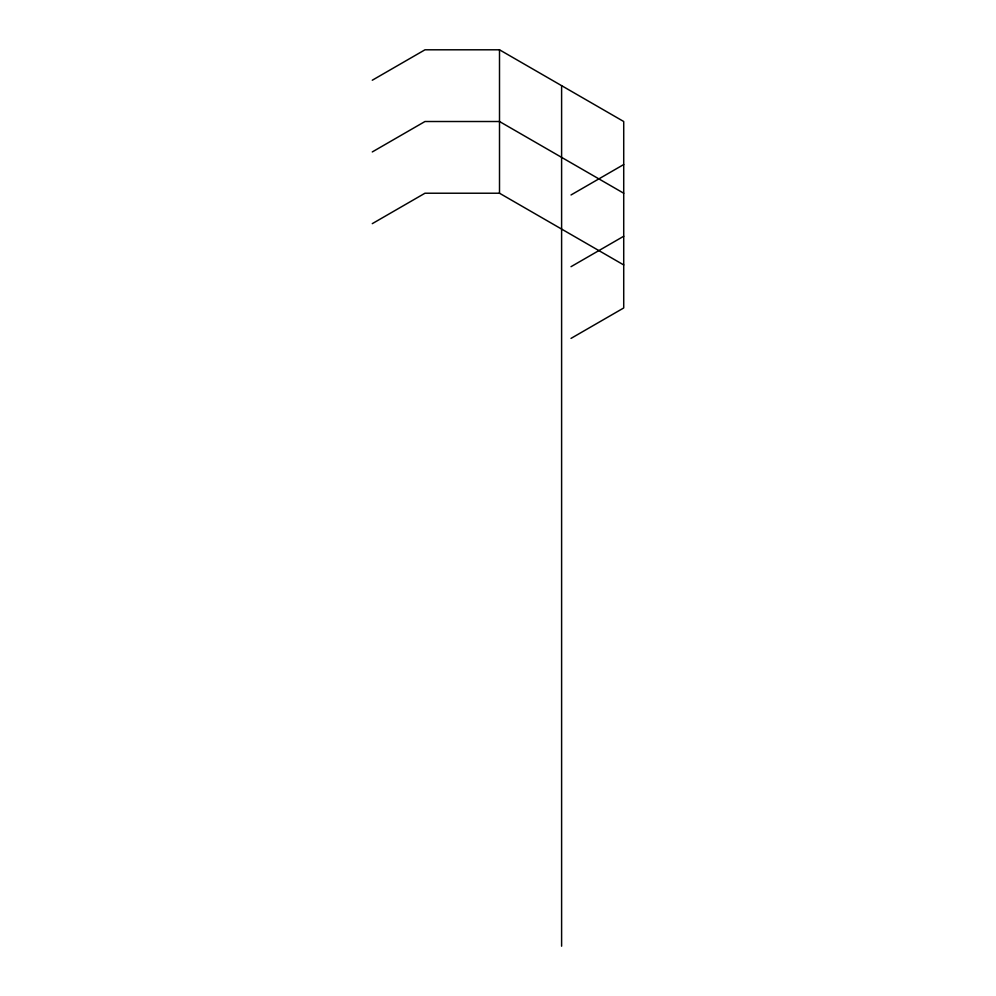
<?xml version="1.0" encoding="UTF-8"?>
<svg xmlns="http://www.w3.org/2000/svg" width="996" height="996" viewBox="0 0 996 996"><rect width="100%" height="100%" fill="white"/><g stroke="black" fill="none" stroke-linecap="round" stroke-linejoin="round"><path stroke-width="1.49" d="M372.28 80.228L424.981 49.8L499.506 49.8L623.72 121.512L623.72 307.963L571.019 338.391M372.28 151.94L424.981 121.512L499.506 121.512L623.72 193.224M372.28 223.652L424.981 193.224L499.506 193.224L623.72 264.936M571.019 194.967L623.72 164.539M571.019 266.679L623.72 236.251M561.607 85.656L561.607 946.2M499.506 49.8L499.506 193.224"/></g></svg>
